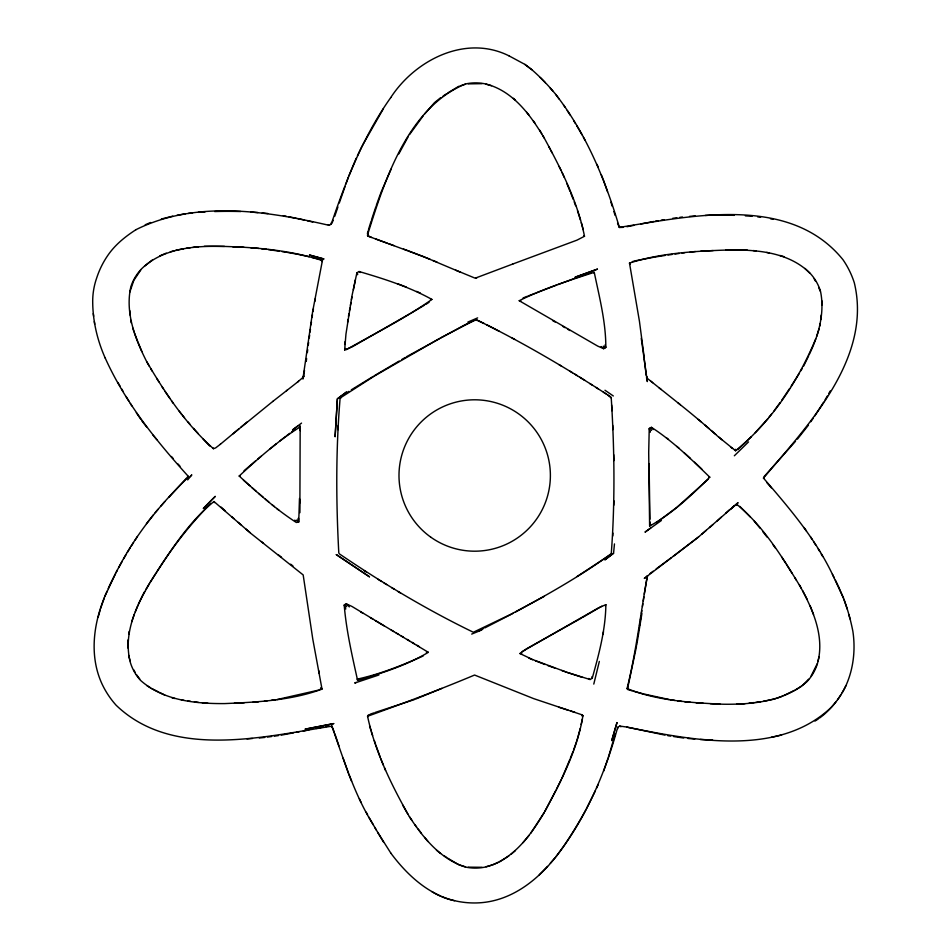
<?xml version="1.0" encoding="UTF-8"?>
<svg xmlns="http://www.w3.org/2000/svg" width="951" height="951" viewBox="0 0 951 951"><rect width="100%" height="100%" fill="white"/><g stroke="black" fill="none" stroke-linecap="round" stroke-linejoin="round"><path stroke-width="1.43" d="M300.159 430.577L299.517 425.24L300.159 430.577L299.898 502.817M299.482 498.514L298.721 522.016L296.32 522.468C275.707 509.213 257.269 492.523 239.188 476.035C257.899 458.739 277.894 440.967 299.589 427.284L299.672 425.977M299.898 512.696L300.052 499.715M613.811 505.207L613.882 500.749M127.921 648.011L128.064 639.868M344.214 605.086C346.283 630.43 352.132 655.596 357.6 680.429C381.458 673.332 406.933 665.225 428.33 652.315L352.036 606.5L346.33 603.826L344.214 605.086L345.795 608.997M612.789 535.984L612.908 533.071M338.057 429.709L338.271 425.335M136.017 229.655C195.74 199.876 266.613 210.92 329.105 225.328L331.21 224.163L331.293 222.819M820.903 319.512L821.188 315.15M647.453 576.651L647.512 575.735M323.768 258.945L309.503 255.034L323.768 258.945L322.722 258.886L312.629 311.655L302.882 379.045L303.452 376.192M515.727 611.897C548.418 594.09 581.299 575.628 611.267 553.648C615.142 501.795 614.512 449.657 611.231 397.78L610.673 396.84C567.283 368.703 522.681 342.241 476.142 319.643L464.896 324.814L406.671 356.637M322.009 261.596L322.722 258.886M439.695 338.401L374.421 376.025L340.125 398.053C335.798 449.538 336.024 501.332 338.794 552.9L339.329 553.851C382.171 582.939 426.726 609.65 473.336 632.249L510.592 614.429L544.186 596.396M649.236 428.521L648.701 452.45L649.616 526.069C672.012 513.861 691.805 495.067 709.779 477.188C691.508 459.464 672.773 441.133 651.411 427.32L649.236 428.521L650.115 432.241L649.985 431.148M613.561 553.256L605.002 559.77L613.561 553.256L614.465 543.924M344.666 344.464L344.963 341.825M367.93 234.172L368.001 236.157L423.254 256.52L460.688 272.307M306.258 361.439L306.614 358.503M307.351 352.631L307.72 349.706M308.267 345.308L308.623 342.372M299.589 427.284L299.672 428.295M128.801 634.222L129.17 631.405M309.241 337.985L309.646 335.061M310.05 332.137L310.454 329.212M311.072 324.826L311.476 321.902M312.083 317.503L312.487 314.579M582.927 715.723C577.257 750.327 560.817 781.912 544.269 812.416C530.67 835.275 513.1 859.87 485.913 866.908A46.872 46.872 0 0 1 465.419 867.039C440.265 859.098 422.933 837.51 409.061 816.148C391.337 784.718 375.074 751.742 367.561 716.258C403.224 703.431 439.469 689.772 474.573 675.044L533.713 698.64L582.274 714.902L582.927 715.723L582.285 716.626M641.461 613.359L641.866 610.613M642.472 606.5L642.876 603.754M643.28 601.008L643.886 596.883M347.579 322.27L348.007 319.358M476.142 319.643L476.035 320.475L476.154 319.798L484.023 323.471M641.889 613.668L636.718 645.099M213.179 447.969L213.428 448.706L215.627 447.909L220.466 444.2M644.291 594.149L647.358 575.997M639.536 625.639L639.964 622.905M640.392 620.183L641.033 616.093M357.576 274.684L357.707 273.912M819.833 326.074L820.261 323.447M303.214 378.165L304.522 370.474M735.432 505.29L737.394 504.85C763.855 526.83 782.114 556.953 799.946 585.982C812.82 609.258 825.135 636.885 817.361 663.881A46.896 46.896 0 0 1 807.054 681.594C784.218 701.648 751.944 704.632 722.772 704.215C690.711 702.741 656.511 700.614 627.066 688.524C636.231 651.554 640.629 613.431 647.31 576.163L644.291 578.434L698.319 537.149L738.095 502.651L730.57 509.367M348.446 316.445L348.946 313.652M349.445 310.87L349.944 308.088M350.444 305.295L350.943 302.513M351.442 299.72L351.941 296.938M603.005 634.448L603.505 631.737M312.891 311.655L313.45 308.754M314.817 301.479L315.375 298.578M605.823 347.424C605.918 322.211 599.344 296.962 594.244 272.319C569.221 280.379 542.688 288.997 519.21 300.718L597.656 346.069L603.671 348.708L605.823 347.424L604.931 345.035M353.356 289.829L355.389 279.832M737.394 504.85L737.084 505.409M636.469 646.502L627.505 688.893L627.803 688.251M367.431 235.301C384.489 180.524 407.622 107.855 465.431 83.985A46.896 46.896 0 0 1 485.925 84.021C513.148 90.916 530.801 115.487 544.4 138.335C561.28 169.278 577.554 201.517 584.496 236.264L577.019 240.127L512.862 263.998M581.156 724.484L582.392 719.087M129.8 292.135L133.806 280.402L140.7 270.12M593.781 684.09L599.344 661.432M367.407 233.577L368.061 230.915M817.991 660.945L819.061 656.891M646.692 578.719L647.358 576.247M577.055 740.187L580.229 728.525M104.289 597.834C93.281 624.926 89.406 656.452 101.923 683.745A87.349 87.349 0 0 0 116.117 705.226C172.535 759.587 263.415 736.847 331.804 726.16C343.882 759.706 354.117 794.311 373.256 824.755M98.179 617.08L100.164 610.007M346.342 349.647C375.015 333.421 405.15 318.312 431.897 299.422C409.239 286.81 383.919 278.821 359.098 271.522L356.91 272.771L351.965 295.892L345.962 334.086L344.654 350.004L352.345 346.77L409.857 313.759M612.979 741.685L615.166 734.065M608.331 757.519L612.61 742.957M368.501 229.512L371.128 221.072M816.695 336.428L819.203 328.677M371.568 219.669L375.847 206.783M334.74 216.293L337.926 206.985M339.293 202.991L344.975 186.693M603.612 771.19L607.855 758.886M100.544 608.64L104.741 596.539L116.034 572.609A437.448 437.448 0 0 1 117.413 570.041M131.678 621.847L134.293 614.287M581.75 617.9L526.664 648.737L519.935 653.539L532.572 659.53L567.224 672.428L590.036 679.513L592.211 678.277C598.904 654.371 605.597 629.526 605.858 604.634L598.298 607.986L522.111 651.613M345.938 183.959L348.339 177.112M573.548 750.196L576.615 741.435M376.275 205.487L380.4 193.98M834.229 577.863A441.835 441.835 0 0 0 832.387 574.249C815.209 538.302 789.199 508.012 763.463 478.091C807.791 425.442 872.459 358.468 854.319 282.827A87.349 87.349 0 0 0 842.978 259.706C789.912 194.17 691.234 215.984 619.374 227.384C605.395 180.072 586.303 133.699 555.764 94.458A203.526 203.526 0 0 0 531.894 69.744L524.881 64.395L508.999 55.847M331.804 726.16L331.483 726.933L331.828 725.993L334.383 732.353M569.875 759.385L561.922 778.334M570.398 758.078L573.025 751.516M135.304 611.79L137.824 605.525M664.975 735.111L626.697 727.028L619.767 726.088L617.686 727.325C606.203 769.597 589.097 810.454 563.622 846.354C544.507 874.183 516.666 899.622 481.539 902.665A86.803 86.803 0 0 1 455.814 900.966C428.663 895.057 406.992 874.861 390.861 853.178M815.72 338.865C798.162 381.256 771.202 421.852 735.539 450.75L717.898 436.426A915.48 915.397 39 0 0 677.112 402.178L647.536 378.557L646.632 376.537L647.334 381.589L641.259 338.33M380.864 192.708L391.134 169.1M842.206 692.649A86.945 86.945 0 0 0 845.926 685.635C853.499 668.791 855.615 649.592 852.881 631.381A203.514 203.514 0 0 0 843.561 598.31L832.422 574.285M348.898 175.745L356.233 158.175M332.065 222.974L333.183 220.299M817.278 663.643L811.12 675.959M331.21 224.163C346.235 179.882 363.472 135.91 390.778 97.537M809.123 354.782C818.645 335.216 824.981 312.855 820.475 291.137A46.67 46.67 0 0 0 810.193 273.365C787.273 250.458 751.944 249.221 721.524 250.22C690.699 251.456 658.865 253.584 629.491 263.094L639.429 321.212L644.207 357.421M104.753 596.491L107.071 591.213M108.224 588.574L109.971 584.615A437.448 437.448 0 0 1 115.44 573.774M605.216 605.739L605.858 604.634M345.534 348.47L344.654 350.004M595.362 790.768L586.422 808.742M596.55 788.189L598.345 784.313M357.6 680.429L357.968 678.907L357.1 679.169C379.663 674.283 401.952 665.498 423.147 655.976M619.374 227.384L619.636 226.825M138.323 604.277L142.709 595.088M357.421 155.702L361.57 147.036M168.791 497.421L188.239 476.296C155.845 440.432 125.187 402.439 105.204 358.028M187.632 477.723L188.001 476.962M803.607 366.135L808.588 356.007M556.501 789.223L561.316 779.547M398.838 153.884L408.074 136.92M649.616 526.069L650.734 524.583M544.911 811.346L555.848 790.471M362.212 145.824L383.396 108.676M116.034 572.609C133.818 537.279 158.437 505.968 186.836 478.603M544.257 812.499L530.682 833.302M825.052 399.907L827.287 396.068M828.773 393.512L830.271 390.956M143.339 593.781L144.683 591.498M146.026 589.216L149.366 583.51M799.446 373.137L791.196 386.13M800.837 370.807L802.228 368.477M823.59 402.225L814.698 416.086M156.772 571.979C172.226 547.277 190.295 524.084 210.813 503.4M150.103 582.357L156.012 573.168M131.19 546.195L133.52 542.569M135.09 540.144L137.419 536.519M593.852 272.913L594.244 272.319M789.639 388.507L781.686 400.347M409.536 134.578L423.171 115.844M810.799 421.733L813.141 418.345M780.034 402.677L774.126 410.761M555.895 856.792L563.622 846.354A439.338 439.338 0 0 0 585.757 810.026M808.576 679.228L802.822 685.172M320.725 687.739L322.009 689.118C291.339 700.495 257.269 702.147 224.662 703.585C195.43 703.788 163.108 700.59 140.427 680.274A46.67 46.67 0 0 1 130.323 662.395C122.18 631.036 139.012 599.95 155.286 574.238C172.19 548.335 189.879 521.005 213.963 501.522L251.04 533.547L303.179 574.939L312.796 639.191L322.009 689.118M390.742 97.573C415.302 59.842 465.728 34.212 509.023 55.859M303.452 376.929L304.082 376.132M146.43 523.716L153.432 514.836M768.8 417.525L771.463 414.149M797.437 439.112L808.469 425.121M424.8 113.799L434.441 102.696L440.634 97.691M529.018 835.418L523.038 842.645M187.656 479.91L191.805 474.87L190.141 476.582M764.022 476.689L795.5 441.312M550.32 863.211L554.992 857.838M155.191 512.613L158.08 509.296M160.969 505.991L164.832 501.569M767.921 418.642L755.213 432.717M610.958 554.326L577.043 576.532M341.516 396.056L340.042 397.661L340.791 398.124M751.278 436.771L737.774 449.597M539.253 874.837L547.514 866.444M734.338 455.779L748.544 441.894M708.091 479.316L676.743 507.43L656.594 522.527M144.564 266.125L152.552 259.837M515.406 850.574L511.091 854.26M303.381 377.083L297.532 382.1M717.173 520.982L721.381 517.142M725.577 513.314L729.786 509.486M701.826 534.153L706.213 530.385M709.505 527.567L712.798 524.738M244.05 470.733L255.546 460.938M731.783 507.81L733.78 506.134M257.769 459.071L261.109 456.29M232.579 434.131L272.854 401.37M238.832 428.901L220.263 444.355M240.96 427.13L247.331 421.828M269.965 448.908L276.408 443.713M286.465 390.754L298.555 381.28M272.687 401.512L287.107 390.243M279.582 441.169L285.764 436.366M698.545 536.97L673.189 556.371M301.55 423.088L292.551 429.923L297.627 426.191M286.762 435.594L289.77 433.311M650.092 573.524L653.147 571.206M508.821 855.983L499.56 861.856M368.037 715.33L369.024 714.605M656.202 568.888L670.919 558.035M650.781 527.912L645.004 532.144L661.385 520.494M291.767 431.79L295.024 429.436M319.465 689.808L320.535 689.047M368.001 236.157L368.572 235.575L367.609 235.777L371.639 237.441M136.041 229.643C125.484 236.43 115.475 244.443 108.224 254.82A86.814 86.814 0 0 0 96.717 277.894A70.683 70.683 0 0 0 92.722 303.333C93.043 322.223 97.561 340.862 105.228 358.087M447.897 92.865L458.881 86.244M443.059 96.087L446.697 93.673M345.189 393.702L348.874 391.36M425.656 304.475L429.067 302.311M627.874 688.072L627.066 688.524M351.311 389.827L373.113 376.477M795.761 689.748L801.8 686.111M374.325 375.74L399.206 361.047M401.691 359.573L405.423 357.374M583.022 617.163L601.817 606.191M411.07 313.045L424.443 305.188M513.148 613.3L484.76 627.945M582.274 714.902L581.715 715.211L582.606 715.354M440.907 337.7L475.096 320.011M478.103 631.214L483.429 628.599M784.016 695.454L794.454 690.367M467.833 322.104L477.64 317.884M481.8 629.966L471.696 634.091M492.796 864.828L498.205 862.45M356.185 682.414L354.711 683.044L378.914 674.972M145.206 224.757L150.65 222.498M159.673 255.902L166.235 253.168M415.777 699.021L441.846 688.393M523.109 297.948L527.567 296.201M512.886 263.986L475.869 277.93M536.328 292.86L556.68 285.038M708.84 477.105L709.779 477.188M776.515 698.45L782.709 696.096M528.685 295.761L535.056 293.348M558.047 284.527L573.084 278.964M574.38 278.5L591.391 272.521M370.236 714.177L373.886 712.893M414.41 699.591L375.11 712.465M318.359 690.164L276.979 699.567M626.768 727.135C691.496 739.961 778.203 757.995 831.566 707.057A86.945 86.945 0 0 0 835.917 701.886M460.213 85.84L465.503 84.223M632.296 261.644L634.793 260.919M170.288 251.837L174.39 250.66M486.08 866.73L491.453 865.208M161.361 219.015L172.773 216.127M771.511 737.251L781.591 735.04M775.267 698.926L763.403 701.279M636.076 260.657L653.527 257.293M303.274 731.034L308.956 729.892M316.053 728.466L323.15 727.039M626.899 226.718L633.877 225.351M640.938 223.972L653.896 221.464M175.757 250.268L183.602 248.758M176.969 215.33L185.374 213.737M281.223 735.147L293.621 732.829M296.379 732.318L299.137 731.794M655.346 221.203L658.258 220.703M661.171 220.192L664.083 219.681M326.027 726.54L328.903 726.041M654.918 257.032L665.165 255.439M623.143 227.36L619.315 227.479M186.241 248.318L190.236 247.747M192.91 247.355L198.462 246.749M755.653 702.385L760.824 701.648M667.971 255.046L672.179 254.452M674.972 254.06L679.18 253.465M681.986 253.073L684.791 252.669M672.654 218.35L676.85 217.767M679.656 217.387L682.461 216.994M264.212 701.315L267.041 700.923M271.308 700.34L275.564 699.758M481.967 867.288L468.237 867.157M264.758 737.441L259.29 738M267.504 737.061L271.617 736.514M274.363 736.145L278.477 735.587M476.891 277.787L474.87 278.061L455.6 270.12M468.237 83.866L481.979 83.664M749.008 703.193L754.321 702.551M188.25 213.428L192.554 212.965M690.081 252.098L695.383 251.516M426.381 652.303L428.33 652.315M689.546 216.388L695.205 215.901M252.8 702.278L258.506 701.802M239.188 476.035L240.104 475.869M204.251 246.297L224.484 246.404M246.975 738.891L252.443 738.499M627.434 689.475L628.361 689.416M736.585 704.251L745.025 703.681M700.78 251.195L713.179 250.577M244.264 702.789L234.326 703.288M430.494 299.482L431.897 299.422M705.25 215.425L710.991 215.188A437.412 437.412 0 0 1 734.231 215.342M725.696 250.089L747.331 250.077M519.935 653.539L521.707 653.587M700.233 739.486L712.596 739.961M232.71 246.784L243.991 247.308M250.85 212.061L257.994 212.56M710.29 703.692L720.169 704.215M696.084 702.825L703.193 703.264M250.731 247.747L258.767 248.425M202.373 702.896L208.007 703.312M687.918 738.475L694.765 739.034M753.121 250.577L756.021 250.826M764.164 478.151L763.463 478.091M684.708 701.779L690.39 702.302M262.25 212.965L267.909 213.511M520.779 300.896L519.21 300.718M261.418 248.734L266.696 249.352M757.733 216.923L760.586 217.256M194.396 701.862L198.39 702.385M670.526 699.793L674.782 700.412M677.611 700.828L681.867 701.434M667.757 735.682L670.657 736.11M673.558 736.538L683.733 738.035M268.099 249.554L279.297 251.219M282.09 251.635L286.287 252.265M181.391 699.96L183.983 700.352M187.858 700.935L190.45 701.327M187.609 476.178L188.239 476.296M287.618 252.49L296.89 254.107M283.327 215.711L286.192 216.269M289.045 216.828L296.201 218.219M669.207 699.532L644.623 694.159M770.5 218.778L773.294 219.336M766.696 252.419L769.311 252.942M298.257 254.392L309.134 256.722M172.107 697.903L174.758 698.498M297.639 218.492L304.51 220.097M307.256 220.739L312.76 222.023M311.94 257.4L317.563 258.755M633.532 691.246L643.209 693.826M486.092 84.211L491.465 85.697M779.939 255.462L784.052 256.675M460.201 865.22L465.491 866.813M318.977 259.088L321.236 259.801M558.629 707.164L568.092 710.147M570.802 711.003L574.856 712.287M628.195 689.606L632.153 690.878M567.248 672.428L582.416 677.409M547.74 665.545L554.706 668.006M561.672 670.455L565.845 671.929M375.586 238.939L387.247 243.171M388.555 243.634L393.976 245.608M403.486 249.055L407.563 250.529M408.871 251.028L430.149 259.326M397.363 283.636L406.279 287.059M535.318 660.79L544.971 664.487M432.907 260.443L437.032 262.131M528.934 658.175L532.56 659.732M416.621 291.41L420.366 293.086M151.649 688.536L158.163 691.746M159.459 692.399L164.666 695.015M486.615 324.743L499.346 331.34M458.881 864.828L447.873 858.278M512.09 337.997L514.669 339.412M619.767 726.088L620.967 726.766M552.626 320.594L555.122 322.009M562.588 326.264L565.037 327.691M567.474 329.105L569.922 330.532M360.702 611.968L363.127 613.395M391.265 630.097L393.714 631.523M396.163 632.962L398.6 634.388M401.049 635.827L403.497 637.253M583.759 235.812L584.496 236.264M407.159 639.405L409.608 640.867M412.056 642.329L414.505 643.791M416.954 645.242L419.403 646.704M370.45 617.71L372.899 619.184M375.348 620.646L383.931 625.77M558.974 364.59L561.435 366.076M570.018 371.247L572.478 372.721M574.927 374.207L577.376 375.681M377.773 579.171L381.577 581.489M384.109 583.034L386.641 584.58M391.705 587.67L394.237 589.216M398.041 591.534L400.573 593.079M146.834 685.576L150.448 687.799M579.86 377.25L584.817 380.376M589.763 383.515L592.247 385.084M595.956 387.426L598.441 388.995M364.102 570.636L366.551 572.193M444.236 855.876L446.661 857.469M603.35 392.145L605.751 393.726M608.141 395.319L611.101 397.863M328.071 224.638L329.105 225.328M730.57 447.101L732.543 448.456M604.991 390.255L613.324 395.973M368.025 716.638L367.561 716.258M601.151 346.521L603.671 348.708M359.098 271.522L360.488 272.497M278.108 554.659L281.532 557.262M290.649 564.193L292.932 565.916M524.916 64.418L531.942 69.768M322.282 260.55C292.742 250.957 261.049 247.747 230.011 246.63C199.651 245.406 164.392 246.428 141.319 269.085A46.872 46.872 0 0 0 130.858 286.703C125.033 312.427 134.935 338.294 146.383 361.047C164.903 392.882 185.79 424.051 213.428 448.706M261.263 541.488L263.498 543.247M650.532 381.006L652.671 382.706M659.079 387.818L661.218 389.518M666.413 437.769L668.446 439.386M272.141 504.803L274.435 506.645M276.729 508.488L279.012 510.33M436.45 850.17L440.586 853.487M678.075 402.903L680.381 404.757M698.236 419.391L701.469 422.078M258.624 493.391L263.13 497.195M265.388 499.097L268.764 501.95M676.862 446.388L679.014 448.206M718.944 437.175L722.118 439.885M588.812 678.467L590.036 679.513M704.739 424.883L709.125 428.675M711.312 430.577L715.699 434.369M231.818 516.773L233.97 518.64M238.273 522.372L241.495 525.178M245.798 528.911L250.101 532.643M243.432 480.148L249.899 485.818M252.063 487.708L256.378 491.489M221.155 507.133L225.411 510.996M684.256 452.842L690.45 458.465M694.575 462.21L701.826 469.069M513.421 98.274L515.478 100.224M739.842 506.396L750.327 516.987M346.33 603.826L349.338 606.904M804.962 268.42L809.955 273.317M540.192 77.447L545.339 82.701M203.027 438.898L209.696 445.995M346.628 606.75L345.177 604.325M193.576 428.378L198.284 433.692M171.43 456.48L173.32 458.632M178.075 464.029L179.977 466.18M550.201 88.039L552.995 91.26M766.875 482.644L771.344 487.827M153.028 435.213L156.903 439.707M182.747 415.658L184.518 417.774M188.084 422.018L189.855 424.134M754.25 521.196L760.099 528.209M526.592 112.182L529.113 115.344M424.717 837.427L427.962 841.516M762.666 531.454L767.029 537.053M141.699 420.651L146.929 427.379M651.411 427.32L653.147 429.555M179.228 411.201L181.855 414.6M295.167 520.684L294.762 520.149L295.297 520.946M414.969 824.838L416.586 826.966M418.214 829.094L421.459 833.349M136.421 674.58L139.761 678.99M555.8 94.494L559.224 99.142M773.127 544.899L775.481 548.133M804.035 527.532L806.472 531.027M533.297 120.753L534.949 123.143M169.896 398.505L165.082 391.408M171.525 400.858L173.153 403.212M604.824 348.197L603.386 346.176L603.849 346.984M136.314 412.71L140.926 419.522M409.417 816.671L411.795 820.166M377.654 832.315L390.897 853.225M781.639 556.917L786.085 563.705M161.979 386.629L163.536 389.018M156.618 378.26L158.9 381.838M810.537 536.84L812.071 539.265M813.616 541.701L815.922 545.339M786.834 564.906L792.076 573.287M795 577.958L796.451 580.276M126.043 396.484L128.92 401.156M130.358 403.497L131.797 405.827M374.73 827.322L383.526 842.087M146.716 361.737L149.438 366.42M150.793 368.774L152.148 371.116M539.764 130.239L541.749 133.675M543.069 135.969L544.388 138.264M368.881 817.135L376.251 829.961M117.948 382.48L120.159 386.332M121.633 388.9L123.107 391.467M814.163 278.809L815.542 281.199M799.351 584.901L801.313 588.336M802.632 590.63L807.09 599.178M133.675 669.789L135.042 672.179M402.594 804.903L407.955 814.329M366.254 812.213L367.55 814.638M550.748 150.282L552.055 152.79M548.846 146.656L550.106 149.081M629.491 263.094L630.144 264.426M559.069 166.389L560.876 170.027M651.518 430.423L650.258 427.772M359.359 798.792L361.142 802.501M596.943 164.297L598.131 166.865M562.089 172.44L564.228 177.338M838.413 586.339L843.549 598.262M646.502 377.523L647.049 380.21M818.656 287.357L820.237 291.196M138.299 342.895L141.865 351.561M617.532 223.116L618.875 226.386M380.685 758.506L383.384 765.151M384.454 767.814L385.535 770.465M349.005 774.815L351.597 781.199M601.294 174.722L602.875 178.657M566.891 183.543L570.053 191.448M570.588 192.756L573.227 199.341M810.145 605.763L813.545 614.56M134.483 333.135L137.788 341.659M297.211 520.661L296.926 519.924L297.687 522.372M574.214 201.921L575.617 205.725M376.073 745.727L380.234 757.234M603.398 179.965L607.475 191.567M343.168 758.209L348.494 773.532M844.012 599.606L847.222 609.044M371.306 731.592L372.614 735.444M374.337 740.579L375.645 744.443M334.835 733.708L338.925 745.846M577.495 210.777L580.479 220.061M610.934 202.206L612.206 206.236M613.894 211.55L615.107 215.413M132.807 328.036L134.008 331.923M369.582 725.946L370.878 730.178M581.334 222.712L583.284 229.726M848.851 614.655L850.016 618.911M128.694 655.382L130.049 660.814M356.91 272.771L357.267 274.352M318.609 670.348L319.179 673.249M298.531 519.139L298.352 518.14L298.721 522.016M213.963 501.522L214.213 502.615M735.373 449.324L735.539 450.75M130.822 320.237L131.202 322.865M650.413 524.797L650.008 522.004L650.318 524.465M93.293 313.604L93.65 316.267M94.351 321.569L94.708 324.232M644.196 358.848L646.24 375.502M592.021 676.637L592.211 678.277M611.612 404.983L611.957 410.737M617.686 727.325L617.781 728.621M129.811 310.632L130.037 314.983M612.67 425.275L612.884 429.626M613.716 454.709L613.87 460.653M649.949 519.187L649.058 463.577M821.83 300.766L821.914 305.009M118.78 567.521A437.448 437.448 0 0 1 122.251 561.245M123.678 558.724A437.448 437.448 0 0 1 125.889 554.932M127.375 552.412A437.448 437.448 0 0 1 130.406 547.396M745.358 215.865A437.412 437.412 0 0 1 752.086 216.305M563.503 104.943A441.87 441.87 0 0 1 565.013 107.19M567.248 110.566A441.87 441.87 0 0 1 570.172 115.107M573.94 121.11A441.87 441.87 0 0 1 575.426 123.559M576.912 126.019A441.87 441.87 0 0 1 582.036 134.816M583.462 137.372A441.87 441.87 0 0 1 584.877 139.928M454.519 900.704A70.647 70.647 0 0 1 441.514 896.603M440.23 896.044A70.647 70.647 0 0 1 431.837 891.574M198.284 212.346A439.326 439.326 0 0 1 205.036 211.942M214.653 211.55A439.326 439.326 0 0 1 240.781 211.538M819.5 718.076A70.445 70.445 0 0 0 831.566 707.045A86.981 86.981 0 0 0 845.926 685.647M818.395 718.861A70.445 70.445 0 0 1 814.971 721.084M840.779 694.991A86.945 86.945 0 0 1 837.581 699.674M818.229 548.977A441.835 441.835 0 0 1 819.738 551.485M821.224 554.005A441.835 441.835 0 0 1 822.698 556.537M835.442 580.276A441.835 441.835 0 0 1 837.831 585.115M336.844 407.634L335.109 436.794L337.391 398.826L346.366 392.133L337.391 398.826L336.844 407.634M616.973 722.605L611.755 740.496L616.973 722.605M211.063 500.571L203.3 508.512L215.306 496.339L211.063 500.571M597.394 269.145L575.212 277.181L597.394 269.145M333.682 723.604L305.235 729.155L333.682 723.604M369.428 576.781L336.333 554.623L369.428 576.781M430.601 537.03A75.7 75.7 0 0 0 550.023 482.918A75.7 75.7 0 0 0 443.451 406.541A75.7 75.7 0 0 0 430.601 537.03"/></g></svg>
